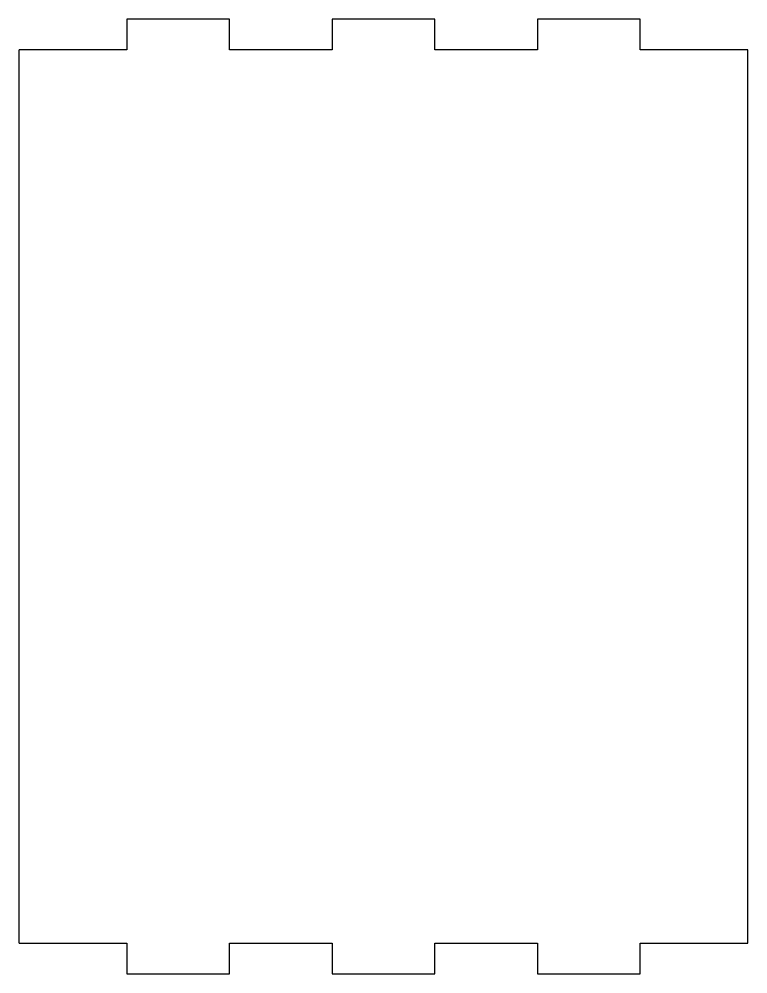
# Model space of a CAD drawing. Extents: x -7.1 to 63.9, y -74 to 19.
import ezdxf

# ---------------------------------------------------------------- set-up
doc = ezdxf.new("R2010")
doc.units = 0
doc.header["$MEASUREMENT"] = 0
doc.layers.add('2D', color=7, linetype='CONTINUOUS')

# ---------------------------------------------------------------- blocks, each defined once
blk = doc.blocks.new('SHAPE2DVIEW003')
at = {"layer": '2D', "color": 0}
for p, q in [((3.4, 19), (3.4, 16)), ((13.4, 19), (3.4, 19)), ((13.4, 16), (13.4, 19)), ((23.4, 19), (23.4, 16)), ((33.4, 19), (23.4, 19)), ((33.4, 16), (33.4, 19)), ((43.4, 19), (43.4, 16)), ((53.4, 19), (43.4, 19)), ((53.4, 16), (53.4, 19)), ((-7.1, -71), (-7.1, 16)), ((3.4, 16), (-7.1, 16)), ((23.4, 16), (13.4, 16)), ((43.4, 16), (33.4, 16)), ((63.9, 16), (53.4, 16)), ((63.9, -71), (63.9, 16)), ((-7.1, -71), (3.4, -71)), ((3.4, -71), (3.4, -74)), ((13.4, -71), (23.4, -71)), ((13.4, -74), (13.4, -71)), ((23.4, -71), (23.4, -74)), ((33.4, -71), (43.4, -71)), ((33.4, -74), (33.4, -71)), ((43.4, -71), (43.4, -74)), ((53.4, -71), (63.9, -71)), ((53.4, -74), (53.4, -71)), ((3.4, -74), (13.4, -74)), ((23.4, -74), (33.4, -74)), ((43.4, -74), (53.4, -74))]:
    blk.add_line(p, q, dxfattribs=at)

msp = doc.modelspace()

# ---------------------------------------------------------------- block references
at = {"layer": '2D', "color": 0}
msp.add_blockref('SHAPE2DVIEW003', (0, 0), dxfattribs=at)

doc.saveas('drawing.dxf')
